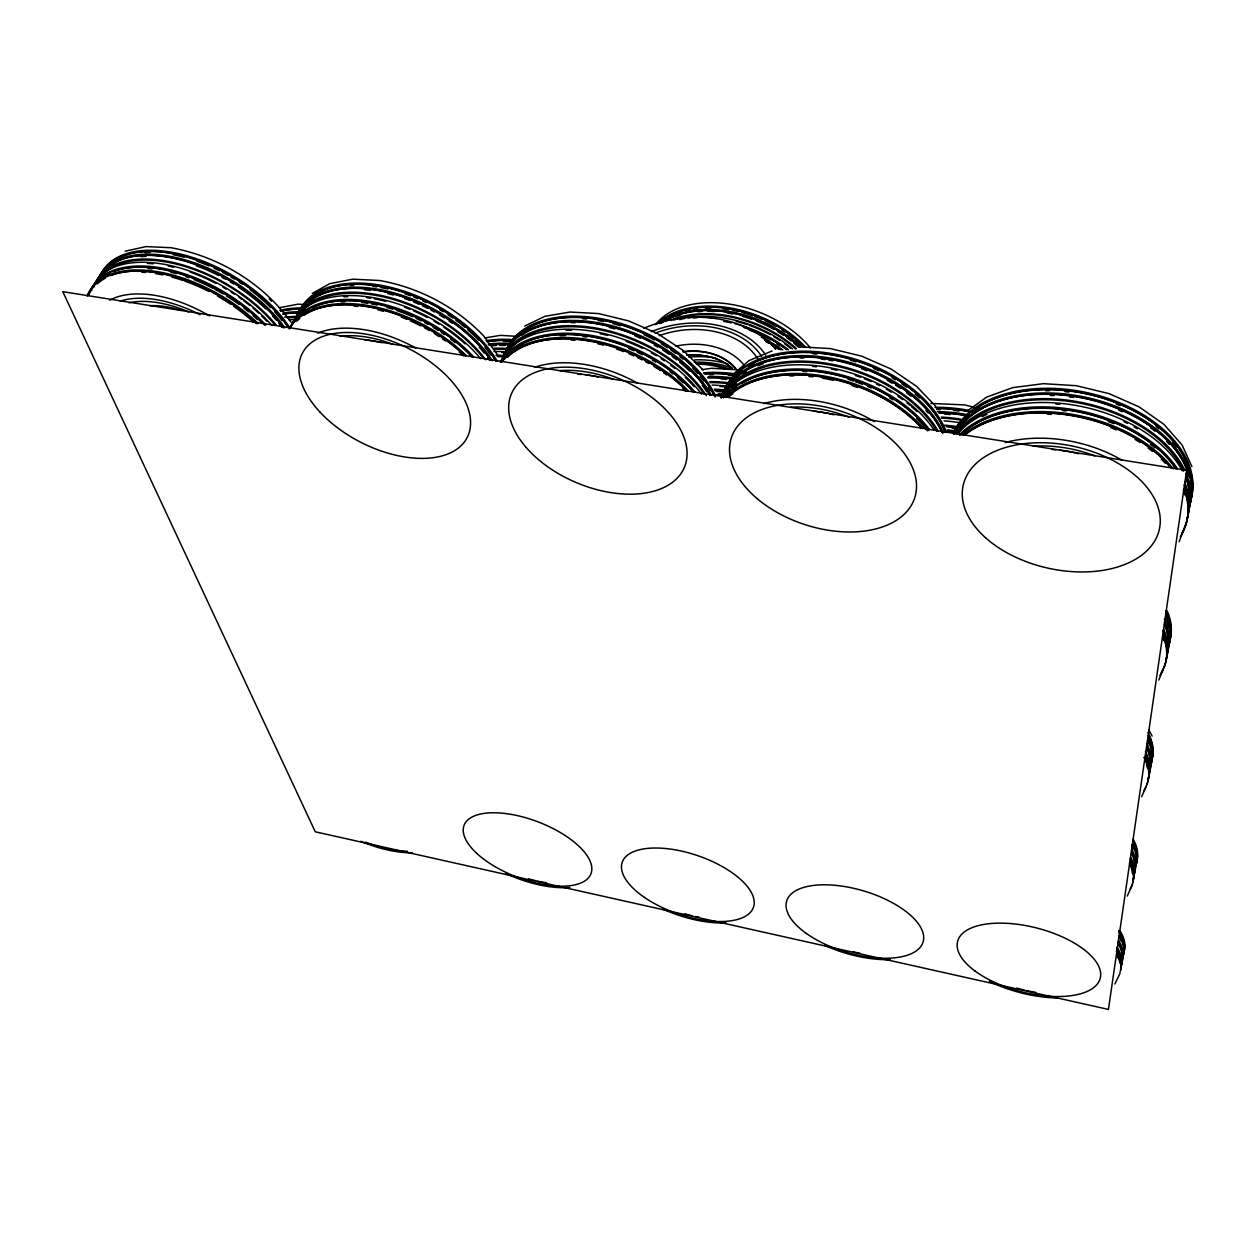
<?xml version="1.0" encoding="UTF-8"?>
<svg xmlns="http://www.w3.org/2000/svg" width="1256" height="1256" viewBox="0 0 1256 1256"><rect width="100%" height="100%" fill="white"/><g stroke="black" fill="none" stroke-linecap="round" stroke-linejoin="round"><path stroke-width="1.5" d="M1120.007 973.416L1114.857 984.029M1186.559 522.182L1179.101 541.744M1165.395 663.827L1158.801 680.093M1147.576 782.959L1141.704 796.697M1127.276 896.03L1132.394 884.538M732.593 374.79L749.016 360.629L772.126 350.942M966.759 411.34L986.761 397.069L1012.791 387.617L1043.375 383.677L1076.313 385.702L1108.985 393.599L1139.019 406.85L1163.919 424.34L1182.053 444.938L1191.897 466.588M312.336 293.386L329.7 283.668L352.795 279.162L379.657 280.512C418.939 287.514 455.692 306.809 483.372 335.603L498.899 356.594M524.647 326.073L544.884 316.324L570.051 312.038L598.641 313.576L628.55 320.892L657.296 333.421L682.777 350.189M125.145 251.2L146.136 246.584L171.287 247.746C218.607 256.554 262.881 283.008 291.109 322.258M279.067 307.751L298.049 304.172L305.616 304.596M485.083 337.911L500.343 335.368L515.321 336.247M701.994 369.656L711.65 368.259L739.627 370.002M930.932 403.427L964.561 404.919L973.934 407.227M799.868 346.829L830.53 348.587L861.773 356.186L891.163 369.076L916.425 386.236L935.689 406.285M682.887 350.283L703.266 370.018M1148.659 729.642L1152.113 736.016M697.096 364.146A65.767 48.827 -8.1 0 1 725.34 369.201M683.107 351.978A54.196 39.894 -8.1 0 1 735.671 368.95M659.274 335.65A76.914 56.489 -8.1 0 1 757.823 358.902M675.885 346.154A63.679 46.865 -8.1 0 1 743.819 364.868M694.442 362.262A76.145 56.677 -8.1 0 1 731.369 367.977M696.028 363.581A72.612 54.008 -8.1 0 1 729.422 369.123M655.098 333.217A81.514 59.848 -8.1 0 1 761.56 356.296M651.299 331.725A86.067 63.193 -8.1 0 1 765.72 355.213M643.857 328.287A100.778 74.167 -8.1 0 1 775.627 349.356M694.599 359.907A79.976 59.534 -8.1 0 1 727.993 364.052M688.869 357.175A83.838 62.392 -8.1 0 1 715.685 357.882M683.06 351.664A54.51 40.114 -8.1 0 1 735.922 368.73M687.111 355.338A54.087 39.862 -8.1 0 1 732.295 368.589M687.111 355.213A54.385 40.082 -8.1 0 1 732.546 368.542M657.124 323.985A93.525 60.037 20.9 0 1 805.928 347.567M671.316 320.06A93.792 59.911 20.9 0 1 796.414 348.571M661.111 323.357A93.682 59.958 20.9 0 1 799.004 346.64M659.479 322.399A93.556 60.021 20.9 0 1 804.28 347.206M659.965 323.546A93.651 59.99 20.9 0 1 800.747 346.939M665.649 320.877A92.489 59.236 20.9 0 1 683.076 313.466M684.865 312.995A92.489 59.236 20.9 0 1 704.302 310.389M708.086 310.326A92.489 59.236 20.9 0 1 799.884 347.331M675.179 316.92A92.52 59.22 20.9 0 1 680.752 315.005M697.849 311.771A92.52 59.22 20.9 0 1 701.869 311.472M707.395 311.331A92.52 59.22 20.9 0 1 714.57 311.551M727.412 312.995A92.52 59.22 20.9 0 1 732.939 314.016M742.265 316.292A92.52 59.22 20.9 0 1 751.433 319.181M756.834 321.222A92.52 59.22 20.9 0 1 774.167 329.527M777.417 331.427A92.52 59.22 20.9 0 1 783.728 335.493M786.774 337.629A92.52 59.22 20.9 0 1 791.139 340.957M793.886 343.218A92.52 59.22 20.9 0 1 798.157 347.033M663.812 319.699A92.363 59.299 20.9 0 1 667.03 317.517M668.553 316.606A92.363 59.299 20.9 0 1 719.201 307.359M723.173 307.751A92.363 59.299 20.9 0 1 803.746 346.546M655.632 324.598A92.803 59.723 20.9 0 1 729.108 304.062A92.803 59.723 20.9 0 1 810.434 347.959M666.622 318.506A92.395 59.283 20.9 0 1 671.363 315.868M674.786 314.283A92.395 59.283 20.9 0 1 680.25 312.226M685.839 310.609A92.395 59.283 20.9 0 1 689.497 309.792M693.312 309.117A92.395 59.283 20.9 0 1 697.221 308.584M705.26 308.003A92.395 59.283 20.9 0 1 710.959 307.956M722.781 308.74A92.395 59.283 20.9 0 1 728.747 309.588M732.421 310.232A92.395 59.283 20.9 0 1 737.994 311.425M741.715 312.367A92.395 59.283 20.9 0 1 752.736 315.758M754.542 316.418A92.395 59.283 20.9 0 1 761.701 319.275M765.234 320.861A92.395 59.283 20.9 0 1 775.439 326.089M781.876 329.983A92.395 59.283 20.9 0 1 785 332.055M788.03 334.19A92.395 59.283 20.9 0 1 793.776 338.649M795.142 339.779A92.395 59.283 20.9 0 1 803.385 347.567M723.692 321.426A94.012 59.817 20.9 0 1 731.212 322.886M735.011 323.781A94.012 59.817 20.9 0 1 788.501 349.827M744.227 327.267A92.85 59.063 20.9 0 1 786.303 349.184M673.875 320.107A92.63 59.173 20.9 0 1 795.598 348.995M693.422 317.972A92.724 59.126 20.9 0 1 697.425 317.611M708.557 317.407A92.724 59.126 20.9 0 1 715.841 317.846M736.189 321.348A92.724 59.126 20.9 0 1 747.304 324.629M749.125 325.257A92.724 59.126 20.9 0 1 770.258 334.693M773.539 336.545A92.724 59.126 20.9 0 1 779.945 340.533M784.545 343.72A92.724 59.126 20.9 0 1 790.322 348.179M679.575 319.621A93.902 59.864 20.9 0 1 684.63 318.427M688.147 317.784A93.902 59.864 20.9 0 1 792.473 348.87M749.298 330.171A92.881 59.048 20.9 0 1 770.321 339.889M776.789 343.783A92.881 59.048 20.9 0 1 779.929 345.855M744.039 327.502A94.043 59.786 20.9 0 1 786.68 349.718M761.324 337.22A94.137 59.754 20.9 0 1 782.786 349.937M764.37 339.622A92.96 59.001 20.9 0 1 780.573 349.372M765.689 341.538A93.007 58.985 20.9 0 1 769.033 343.359M772.299 345.259A93.007 58.985 20.9 0 1 778.657 349.325M764.464 339.984A94.169 59.738 20.9 0 1 780.887 349.859M288.927 319.793A107.388 60.068 27.6 0 1 296.212 319.652M287.279 317.894A105.928 59.393 27.6 0 1 296.699 317.438M284.562 317.156A107.247 60.147 27.6 0 1 296.133 316.465M282.631 314.126A107.105 60.225 27.6 0 1 298.159 312.854M284.044 313.953A105.724 59.503 27.7 0 1 297.546 312.713M283.275 313.011A107.058 60.257 27.7 0 1 298.787 311.724M280.999 311.08A106.948 60.319 27.7 0 1 302.162 309.023M280.622 311.331A105.583 59.597 27.7 0 1 301.503 308.866M279.79 310.405A106.901 60.335 27.7 0 1 300.938 307.893M497.219 356.469A108.817 63.883 24.2 0 1 502.887 356.704M498.255 356.264A107.419 63.114 24.3 0 1 501.96 356.39M495.932 355.26A108.77 63.915 24.3 0 1 503.436 355.511M494.079 351.523A108.628 63.993 24.3 0 1 505.226 351.727M501.882 352.528A107.278 63.193 24.3 0 1 505.619 352.701M494.44 349.278A107.137 63.271 24.3 0 1 507.173 349.404M493.875 348.289A108.487 64.072 24.3 0 1 508.696 348.556M489.542 344.992A108.33 64.15 24.3 0 1 508.554 344.662M492.179 345.777A106.996 63.35 24.3 0 1 496.23 345.526M499.762 345.416A106.996 63.35 24.3 0 1 505.226 345.463M488.772 345.007A106.948 63.381 24.3 0 1 509.512 344.458M488.097 344.034A108.283 64.182 24.3 0 1 511.019 343.61M487.469 341.506A108.173 64.244 24.3 0 1 512.354 340.8M503.452 341.428A106.838 63.444 24.3 0 1 508.963 341.554M486.794 341.601A106.791 63.459 24.3 0 1 511.38 340.486M486.088 340.643A108.126 64.26 24.3 0 1 510.988 339.497M938.766 412.894A114.312 71.058 15 0 1 965.33 415.579M939.425 412.627A112.836 70.195 15 0 1 965.644 415.281M937.29 411.607A114.265 71.09 15 0 1 965.707 414.307M936.348 408.545A114.139 71.152 15 0 1 968.486 411.591M937.055 408.294A112.663 70.289 15 0 1 966.885 410.947M934.904 407.305A114.076 71.168 15 0 1 968.847 410.32M946.93 431.169A115.034 70.697 15.1 0 1 954.591 432.127M947.417 430.871A113.558 69.849 15.1 0 1 953.1 431.546M947.307 429.866A114.987 70.728 15.1 0 1 954.968 430.839M946.286 426.6A114.861 70.791 15.1 0 1 955.863 427.747M952.111 428.202A113.433 69.912 15.1 0 1 955.879 428.72M946.804 426.302A113.37 69.944 15.1 0 1 956.256 427.433M944.763 425.14A114.798 70.823 15.1 0 1 956.24 426.459M944.057 420.901A114.626 70.901 15.1 0 1 959.317 422.628M941.56 418.107A113.056 70.1 15 0 1 960.353 420.022M941.325 417.102A114.484 70.98 15 0 1 960.353 419.033M944.622 414.119A112.899 70.179 15 0 1 950.258 414.527M936.678 409.55A112.71 70.258 15 0 1 940.336 409.582M953.398 410.382A112.71 70.258 15 0 1 959.035 411.042M717.961 394.965A111.313 67.479 20 0 1 721.808 395.342M716.815 394.557A109.884 66.678 20 0 1 722.498 395.091M718.432 393.725A111.266 67.51 20 0 1 722.279 394.101M715.763 390.49A111.14 67.573 20 0 1 723.409 391.134M716.077 391.48A109.759 66.741 20 0 1 721.729 391.919M714.68 390.145A109.712 66.756 20 0 1 724.1 390.883M714.334 389.156A111.093 67.604 20 0 1 725.811 390.129M712.121 385.09A110.936 67.683 20 0 1 727.303 386.173M719.939 386.424A109.555 66.851 20 0 1 725.591 386.942M710.19 382.625A109.413 66.913 20 0 1 728.81 383.724M709.766 381.636A110.795 67.761 20 0 1 728.621 382.735M707.678 377.805A110.638 67.84 20 0 1 732.028 379.061M720.881 378.951A109.256 67.008 20 0 1 726.518 379.391M708.62 377.569A109.209 67.023 20 0 1 730.756 378.574M708.149 376.58A110.575 67.871 20 0 1 730.584 377.585M705.197 373.88A110.465 67.934 20 0 1 733.614 374.9M709.75 374.665A109.084 67.086 20 0 1 713.314 374.586M728.103 375.23A109.084 67.086 20 0 1 731.871 375.638M704.192 373.801A109.037 67.118 20 0 1 732.342 374.414M703.643 372.828A110.418 67.965 20 0 1 734.069 373.676M407.462 851.254A66.882 28.323 22.8 0 1 365.418 842.101M412.329 852.714A70.619 29.924 22.8 0 1 360.77 841.269M726.141 922.909A73.225 32.483 18.9 0 1 662.964 909.108M699.058 917.178A65.453 29.029 18.9 0 1 695.541 916.488M692.025 915.702A65.453 29.029 18.9 0 1 684.913 913.818M890.363 959.663A75.219 33.629 16.7 0 1 824.548 945.297M860.266 953.335A67.227 30.066 16.7 0 1 852.95 951.703M1116.977 953.869A91.594 41.165 14.4 0 1 1120.666 969.868M1116.71 955.329A90.463 40.647 14.4 0 1 1118.044 958.297M1116.929 954.136A90.416 40.679 14.4 0 1 1118.264 957.103M1118.939 959.066A90.416 40.679 14.4 0 1 1119.787 962.912M1116.286 951.137A91.562 41.181 14.4 0 1 1120.007 972.191M1116.835 948.296A91.484 41.244 14.4 0 1 1120.54 969.365M1116.882 948.594A90.306 40.757 14.4 0 1 1119.033 953.084M1120.556 958.893A90.306 40.757 14.4 0 1 1120.697 962.63M1117.055 947.103A91.453 41.275 14.4 0 1 1121.655 964.671M1117.777 943.319A91.343 41.354 14.4 0 1 1121.482 964.435M1118.248 941.513A90.118 40.914 14.3 0 1 1121.859 957.386M1118.421 940.006A91.248 41.432 14.3 0 1 1121.388 962.865M1119.143 936.238A91.138 41.511 14.3 0 1 1122.801 957.417M1119.19 936.568A89.977 41.024 14.3 0 1 1121.325 941.058M1122.99 948.814A89.977 41.024 14.3 0 1 1122.785 952.472M1119.363 935.061A91.107 41.542 14.3 0 1 1123.021 956.256M1118.892 930.68A91.029 41.605 14.3 0 1 1122.848 955.157M1118.829 932.219A89.898 41.087 14.3 0 1 1121.859 938.248M1119.049 931.041A89.867 41.118 14.3 0 1 1122.079 937.07M1122.754 939.048A89.867 41.118 14.3 0 1 1123.586 942.926M1120.132 931.057A90.997 41.636 14.3 0 1 1123.775 952.284M1058.023 997.955A77.762 34.634 14.5 0 1 989.445 981.376M1035.745 992.35A69.504 30.96 14.5 0 1 1026.136 990.529M1024.237 990.089A69.504 30.96 14.5 0 1 1016.606 988.064M569.863 887.474A71.718 31.227 20.9 0 1 505.98 873.579M546.705 882.795A64.103 27.915 20.9 0 1 537.27 881.068M535.59 880.676A64.103 27.915 20.9 0 1 528.697 878.855M102.819 277.498A112.553 60.79 29.9 0 1 109.586 273.337M113.401 271.641A112.553 60.79 29.9 0 1 264.875 325.178M89.16 294.406A113.966 61.544 29.9 0 1 160.988 267.889A113.966 61.544 29.9 0 1 265.832 324.896M91.531 290.764A113.809 61.638 30 0 1 166.184 264.671A113.809 61.638 30 0 1 271.987 325.524M147.36 263.399A112.396 60.869 30 0 1 153.201 263.791M168.273 266.036A112.396 60.869 30 0 1 173.736 267.261M190.206 272.159A112.396 60.869 30 0 1 216.158 283.479M222.861 287.137A112.396 60.869 30 0 1 226.174 289.068M231.088 292.099A112.396 60.869 30 0 1 234.307 294.171M239.017 297.389A112.396 60.869 30 0 1 242.078 299.572M243.68 300.749A112.396 60.869 30 0 1 249.96 305.632M253.006 308.144A112.396 60.869 30 0 1 258.846 313.309M261.609 315.931A112.396 60.869 30 0 1 267.026 321.395M100.637 277.058A112.255 60.947 30 0 1 180.786 265.299A112.255 60.947 30 0 1 275.331 325.382M93.588 287.577A113.668 61.717 30 0 1 170.157 261.798A113.668 61.717 30 0 1 276.367 325.194M95.943 283.935A113.495 61.811 30 0 1 176.342 258.924A113.495 61.811 30 0 1 283.149 327.408M140.735 256.616A112.098 61.042 30 0 1 146.104 256.381M196.219 265.785A112.098 61.042 30 0 1 218.685 275.582M222.045 277.341A112.098 61.042 30 0 1 225.374 279.162M230.35 282.035A112.098 61.042 30 0 1 233.632 284.029M238.467 287.137A112.098 61.042 30 0 1 265.66 308.866M272.379 315.79A112.098 61.042 30 0 1 276.241 320.154M278.659 323.106A112.098 61.042 30 0 1 282.05 327.533M106.132 269.522A112.035 61.073 30.1 0 1 191.65 262.787A112.035 61.073 30.1 0 1 283.778 327.832M96.665 282.804A113.448 61.842 30.1 0 1 178.022 257.998A113.448 61.842 30.1 0 1 284.877 327.738M98.423 280.088A113.323 61.905 30.1 0 1 181.665 255.69A113.323 61.905 30.1 0 1 288.488 327.894M144.974 252.597A111.925 61.136 30.1 0 1 150.437 252.456M173.281 254.764A111.925 61.136 30.1 0 1 184.177 257.26M196.909 261.217A111.925 61.136 30.1 0 1 209.061 265.958M214.258 268.282A111.925 61.136 30.1 0 1 219.376 270.762M222.752 272.489A111.925 61.136 30.1 0 1 227.744 275.19M231.057 277.089A111.925 61.136 30.1 0 1 234.354 279.067M239.205 282.113A111.925 61.136 30.1 0 1 242.377 284.217M250.117 289.728A111.925 61.136 30.1 0 1 270.589 307.532M274.656 311.802A111.925 61.136 30.1 0 1 282.066 320.594M115.254 260.243A111.878 61.167 30.1 0 1 288.017 326.78M99.161 278.958A113.276 61.937 30.1 0 1 182.387 254.528A113.276 61.937 30.1 0 1 289.147 326.733M87.119 296.024A114.202 61.418 29.9 0 1 256.208 323.483M141.755 272.269A112.773 60.665 29.9 0 1 145.649 272.489M155.618 273.651A112.773 60.665 29.9 0 1 162.731 274.938M171.899 277.105A112.773 60.665 29.9 0 1 183.015 280.496M184.742 281.093A112.773 60.665 29.9 0 1 209.108 291.565M217.508 296.102A112.773 60.665 29.9 0 1 230.617 304.203M233.757 306.354A112.773 60.665 29.9 0 1 253.665 322.29M97.387 283.825A112.726 60.696 29.9 0 1 105.253 278.204M110.873 275.582A112.726 60.696 29.9 0 1 257.135 323.718M87.857 294.877A114.139 61.45 29.9 0 1 258.202 323.53M88.422 295.553A114.029 61.528 29.9 0 1 158.366 268.737A114.029 61.528 29.9 0 1 262.363 323.185M148.145 268.517A112.6 60.759 29.9 0 1 152.102 268.878M170.69 272.175A112.6 60.759 29.9 0 1 176.217 273.62M185.464 276.493A112.6 60.759 29.9 0 1 188.934 277.717M194.162 279.696A112.6 60.759 29.9 0 1 213.19 288.425M214.886 289.304A112.6 60.759 29.9 0 1 223.238 294.03M226.535 296.024A112.6 60.759 29.9 0 1 239.174 304.517M243.962 308.113A112.6 60.759 29.9 0 1 248.609 311.833M253.1 315.664A112.6 60.759 29.9 0 1 257.386 319.574M269.129 298.787A106.823 58.671 30.2 0 1 271.657 301.299M109.837 300.215A97.01 51.763 29.8 0 1 209.595 315.9M129.038 302.774A86.695 46.252 29.8 0 1 188.761 311.943M120.168 301.173A91.876 49 29.8 0 1 199.987 314.707M149.794 305.71A71.812 38.496 29.8 0 1 180.942 310.358M1129.709 862.825A98.094 47.445 14.1 0 1 1130.196 888.981M1129.505 863.076A96.822 46.896 14.1 0 1 1132.41 873.642M1129.945 861.585A98.047 47.477 14.1 0 1 1132.645 882.78M1130.51 858.617A97.952 47.54 14.1 0 1 1133.21 879.828M1130.306 858.868A96.696 46.974 14 0 1 1131.546 861.867M1133.21 869.45A96.696 46.974 14 0 1 1133.226 873.108M1130.761 857.377A97.921 47.571 14 0 1 1132.833 880.315M1131.515 853.421A97.795 47.665 14 0 1 1134.184 874.694M1131.735 851.474A96.477 47.147 14 0 1 1134.435 867.519M1132.174 849.982A97.685 47.744 14 0 1 1134.231 872.983M1132.111 844.503A97.56 47.822 14 0 1 1136.382 863.861M1131.75 846.026A96.351 47.226 14 0 1 1133.148 849.072M1131.986 844.801A96.32 47.257 14 0 1 1133.383 847.847M1135.597 856.953A96.32 47.257 14 0 1 1135.597 860.627M1133.179 844.817A97.528 47.854 14 0 1 1135.801 866.153M1132.912 840.327A97.434 47.916 14 0 1 1136.366 863.233M1132.802 840.641A96.178 47.351 13.9 0 1 1135.832 849.025M1133.148 839.102A97.403 47.948 13.9 0 1 1136.586 862.024M1146.461 785.785A105.63 55.264 13.7 0 1 1143.823 790.715M1144.326 757.242A105.63 55.264 13.7 0 1 1147.67 782.331M1144.059 757.541A104.279 54.605 13.7 0 1 1145.896 762.204M1146.477 764.119A104.279 54.605 13.7 0 1 1147.293 767.966M1145.346 757.541A105.583 55.28 13.7 0 1 1146.697 784.513M1145.943 754.448A105.488 55.358 13.7 0 1 1147.953 779.709M1145.598 754.715A104.122 54.699 13.6 0 1 1146.759 757.823M1148.141 763.585A104.122 54.699 13.6 0 1 1148.502 767.369M1145.425 751.559A105.441 55.39 13.6 0 1 1148.204 778.437M1146.995 749.031A105.3 55.468 13.6 0 1 1149.538 772.597M1147.105 747.006A103.871 54.856 13.6 0 1 1149.68 765.187M1146.932 743.835A105.174 55.547 13.6 0 1 1150.213 769.017M1147.733 739.737A105.033 55.641 13.6 0 1 1150.449 766.71M1148.141 741.637A103.683 54.981 13.6 0 1 1149.287 744.745M1150.653 750.523A103.683 54.981 13.6 0 1 1151.03 756.206M1147.984 738.45A104.986 55.672 13.6 0 1 1150.684 765.454M1148.581 735.388A104.876 55.735 13.5 0 1 1152.6 757.054M1148.314 735.718A103.542 55.076 13.5 0 1 1150.119 740.412M1151.862 751.889A103.542 55.076 13.5 0 1 1151.532 755.531M1147.984 732.515A104.829 55.766 13.5 0 1 1152.066 759.378M1162.852 670.421A114.453 65.155 13.2 0 1 1159.9 675.477M1163.119 636.635A114.453 65.155 13.2 0 1 1164.375 666.858M1162.616 636.965A112.977 64.37 13.2 0 1 1163.715 640.246M1163.386 635.285A114.406 65.186 13.2 0 1 1161.219 672.51M1163.292 630.371A114.28 65.249 13.2 0 1 1165.882 660.499M1162.868 630.732A112.804 64.48 13.2 0 1 1164.61 635.677M1165.505 639.273A112.804 64.48 13.2 0 1 1166.29 644.642M1163.558 629.02A114.218 65.281 13.2 0 1 1165.521 660.986M1164.406 624.734A114.061 65.375 13.1 0 1 1166.965 654.894M1164.453 622.693A112.491 64.637 13.1 0 1 1167.954 640.168M1164.343 619.287A113.919 65.453 13.1 0 1 1168.206 649.321M1165.976 616.712A113.747 65.547 13.1 0 1 1169.038 645.082M1165.552 617.104A112.286 64.763 13.1 0 1 1167.279 622.05M1167.766 623.855A112.286 64.763 13.1 0 1 1168.504 627.451M1166.243 615.377A113.699 65.579 13.1 0 1 1168.143 647.452M1166.086 610.495A113.574 65.642 13 0 1 1169.367 642.444M1165.741 610.918A112.114 64.857 13 0 1 1168.159 617.528M1169.634 624.75A112.114 64.857 13 0 1 1169.901 628.314M1167.122 610.856A113.527 65.673 13 0 1 1169.634 641.125M963.682 435.283A124.894 77.982 12.6 0 1 1170.561 467.279M1184.063 489.746A124.894 77.982 12.6 0 1 1180.247 536.94M965.315 434.702A123.292 77.024 12.6 0 1 1170.655 467.734M1183.403 490.091A123.292 77.024 12.6 0 1 1184.926 495.021M962.661 435.078A124.831 77.998 12.6 0 1 1173.23 468.865M1184.33 488.349A124.831 77.998 12.6 0 1 1181.519 533.926M959.663 435.408A124.689 78.076 12.6 0 1 1069.877 410.476A124.689 78.076 12.6 0 1 1176.118 468.504M1185.005 484.989A124.689 78.076 12.6 0 1 1187.281 518.398M961.342 434.78A123.072 77.118 12.6 0 1 1071.29 410.335A123.072 77.118 12.6 0 1 1175.977 468.896M1184.204 484.926A123.072 77.118 12.6 0 1 1185.868 490.28M960.039 434.058A124.627 78.092 12.6 0 1 1071.399 409.268A124.627 78.092 12.6 0 1 1177.437 468.614M1184.612 481.911A124.627 78.092 12.6 0 1 1187.03 518.822M1182.304 470.733A124.422 78.186 12.5 0 0 1073.189 404.966A124.422 78.186 12.5 0 0 957.15 434.246A122.711 77.291 12.5 0 1 1074.273 402.203A122.711 77.291 12.5 0 1 1183.654 471.173M1186.166 479.117A124.422 78.186 12.5 0 1 1188.427 512.574M1185.868 476.574A122.711 77.291 12.5 0 1 1189.275 493.53M955.785 433.65A124.25 78.265 12.5 0 1 1073.754 401.041A124.25 78.265 12.5 0 1 1184.785 470.184M1186.276 473.543A124.25 78.265 12.5 0 1 1189.636 506.875M953.853 434.293A124.061 78.359 12.5 0 1 1101.151 402.705A124.061 78.359 12.5 0 1 1189.511 506.105M1050.22 395.436A122.523 77.37 12.5 0 1 1054.082 395.577M1069.641 396.975A122.523 77.37 12.5 0 1 1073.503 397.524M1118.813 410.241A122.523 77.37 12.5 0 1 1122.362 411.78M1150.606 427.904A122.523 77.37 12.5 0 1 1155.096 431.279M1166.541 441.453A122.523 77.37 12.5 0 1 1169.273 444.31M1189.259 481.362A122.523 77.37 12.5 0 1 1189.84 485.24M959.961 427.103A122.46 77.401 12.4 0 1 983.118 408.106M984.845 407.195A122.46 77.401 12.4 0 1 1106.505 404.087A122.46 77.401 12.4 0 1 1188.678 476.103M954.23 432.975A123.999 78.374 12.4 0 1 1101.481 401.339A123.999 78.374 12.4 0 1 1189.777 504.724M953.383 433.163A123.857 78.437 12.4 0 1 1098.011 396.802A123.857 78.437 12.4 0 1 1190.955 499.621M954.419 434.026A122.256 77.495 12.4 0 1 956.946 429.018M961.248 422.581A122.256 77.495 12.4 0 1 969.082 414.213M971.814 411.89A122.256 77.495 12.4 0 1 1096.865 396.127A122.256 77.495 12.4 0 1 1189.605 471.424M952.99 433.54A123.794 78.469 12.4 0 1 1098.372 395.436A123.794 78.469 12.4 0 1 1190.704 500.061M1047.363 414.182A123.339 77.008 12.6 0 1 1051.256 414.386M1110.838 427.668A123.339 77.008 12.6 0 1 1116.27 429.913M1135.11 439.459A123.339 77.008 12.6 0 1 1140.118 442.536M1148.047 447.984A123.339 77.008 12.6 0 1 1152.49 451.406M1161.156 459.021A123.339 77.008 12.6 0 1 1165.332 463.291M975.849 409.911A122.303 77.464 12.4 0 1 979.005 407.823M1045.714 390.757A122.303 77.464 12.4 0 1 1049.498 390.757M1064.978 391.652A122.303 77.464 12.4 0 1 1068.872 392.076M1116.286 404.087A122.303 77.464 12.4 0 1 1119.881 405.562M1156.101 426.585A122.303 77.464 12.4 0 1 1158.958 428.893M1172.837 442.505A122.303 77.464 12.4 0 1 1176.385 446.932M1005.098 442.552A106.148 65.752 12.7 0 1 1122.095 460.261M1062.231 410.524A123.135 77.103 12.6 0 1 1066.14 411.01M1108.279 421.514A123.135 77.103 12.6 0 1 1113.758 423.649M1150.575 444.341A123.135 77.103 12.6 0 1 1154.923 447.795M982.208 416.631A122.884 77.213 12.5 0 1 986.902 414.386M1055.872 404.024A122.884 77.213 12.5 0 1 1059.781 404.338M1123.979 421.718A122.884 77.213 12.5 0 1 1127.417 423.382M1134.042 426.899A122.884 77.213 12.5 0 1 1137.449 428.845M1033.358 446.178A94.859 58.749 12.7 0 1 1094.918 455.865M1052.308 449.554A78.547 48.874 12.7 0 1 1056.092 449.789M1059.891 450.166A78.547 48.874 12.7 0 1 1078.747 453.761M722.436 396.927A119.43 74.795 18.2 0 1 824.423 366.815A119.43 74.795 18.2 0 1 933.946 429.756M723.833 396.142A117.797 73.947 18.2 0 1 827.406 364.444A117.797 73.947 18.2 0 1 936.756 431.153M721.965 396.488A119.273 74.873 18.2 0 1 826.542 363.251A119.273 74.873 18.2 0 1 938.138 430.981M721.227 397.304A119.084 74.968 18.2 0 1 828.646 359.153A119.084 74.968 18.2 0 1 942.848 433.383M730.364 384.179A117.546 74.057 18.2 0 1 767.4 361.367M769.316 360.817A117.546 74.057 18.2 0 1 941.812 432.158M721.085 397.697A119.037 74.999 18.2 0 1 827.735 357.615A119.037 74.999 18.2 0 1 943.225 432.064M721.18 398.026A118.896 75.062 18.2 0 1 828.473 354.428A118.896 75.062 18.2 0 1 945.58 432.205M735.749 375.654A117.358 74.151 18.2 0 1 741.59 370.473M748.293 365.873A117.358 74.151 18.2 0 1 860.015 361.759A117.358 74.151 18.2 0 1 945.171 432.551M721.666 396.77A118.833 75.093 18.2 0 1 830.106 353.297A118.833 75.093 18.2 0 1 946.6 432.519M726.627 397.147A119.87 74.575 18.2 0 1 921.684 428.155M728.825 396.19A118.331 73.68 18.2 0 1 922.061 428.563M725.858 397.1A119.822 74.606 18.2 0 1 923.301 428.186M723.597 397.869A119.681 74.669 18.2 0 1 823.057 372.451A119.681 74.669 18.2 0 1 928.796 430.51M802.867 371.493A118.19 73.743 18.2 0 1 806.713 371.682M848.051 379.281A118.19 73.743 18.2 0 1 853.468 381.023M855.258 381.651A118.19 73.743 18.2 0 1 862.385 384.305M867.676 386.487A118.19 73.743 18.2 0 1 871.146 388.026M889.64 397.791A118.19 73.743 18.2 0 1 892.938 399.848M916.707 418.609A118.19 73.743 18.2 0 1 927.493 430.808M725.387 397.273A118.127 73.774 18.2 0 1 729.124 393.112M733.425 389.203A118.127 73.774 18.2 0 1 736.581 386.769M741.699 383.41A118.127 73.774 18.2 0 1 927.901 429.458M724.1 396.566A119.618 74.701 18.2 0 1 823.512 371.132A119.618 74.701 18.2 0 1 929.189 429.16M732.06 387.649A117.954 73.868 18.2 0 1 736.534 383.834M812.538 366.438A117.954 73.868 18.2 0 1 816.416 366.799M831.503 369.107A117.954 73.868 18.2 0 1 837.045 370.284M855.336 375.45A117.954 73.868 18.2 0 1 860.674 377.349M864.222 378.715A117.954 73.868 18.2 0 1 871.24 381.651M876.405 384.038A117.954 73.868 18.2 0 1 879.765 385.702M886.375 389.234A117.954 73.868 18.2 0 1 891.415 392.186M897.93 396.362A117.954 73.868 18.2 0 1 902.609 399.644M907.067 403.019A117.954 73.868 18.2 0 1 909.909 405.327M911.385 406.567A117.954 73.868 18.2 0 1 917.053 411.685M733.614 381.274A117.609 74.025 18.2 0 1 736.409 378.621M742.72 373.723A117.609 74.025 18.2 0 1 746.174 371.509M757.666 365.826A117.609 74.025 18.2 0 1 763.146 363.832M800.088 358.023A117.609 74.025 18.2 0 1 803.824 358.007M821.11 359.137A117.609 74.025 18.2 0 1 824.972 359.64M828.725 360.205A117.609 74.025 18.2 0 1 832.383 360.849M861.538 368.762A117.609 74.025 18.2 0 1 866.844 370.771M887.223 380.333A117.609 74.025 18.2 0 1 892.278 383.221M895.591 385.231A117.609 74.025 18.2 0 1 900.442 388.387M906.612 392.783A117.609 74.025 18.2 0 1 910.977 396.19M925.939 410.382A117.609 74.025 18.2 0 1 928.294 413.098M749.33 366.25A117.42 74.12 18.2 0 1 754.134 363.722M813.009 353.847A117.42 74.12 18.2 0 1 816.855 354.114M850.453 360.252A117.42 74.12 18.2 0 1 855.901 361.869M873.579 368.463A117.42 74.12 18.2 0 1 878.745 370.787M892.043 377.742A117.42 74.12 18.2 0 1 895.371 379.72M901.855 383.896A117.42 74.12 18.2 0 1 906.502 387.162M915.232 394.086A117.42 74.12 18.2 0 1 919.502 397.901M763.695 403.663A101.862 62.878 18.2 0 1 874.474 421.608M790.699 407.258A91.029 56.175 18.2 0 1 848.978 417.18M729.767 396.174A118.378 73.649 18.2 0 1 732.813 393.678M790.024 375.968A118.378 73.649 18.2 0 1 793.714 375.874M809.005 376.47A118.378 73.649 18.2 0 1 812.899 376.863M822.507 378.182A118.378 73.649 18.2 0 1 833.607 380.364M851.961 385.561A118.378 73.649 18.2 0 1 857.33 387.476M813.464 411.152A75.391 46.739 18.2 0 1 833.796 414.81M500.375 362.121A116.337 70.666 23.2 0 1 591.764 331.144A116.337 70.666 23.2 0 1 701.617 394.274M505.917 354.428A114.736 69.865 23.2 0 1 600.038 329.826A114.736 69.865 23.2 0 1 704.051 394.149M502.808 357.002A116.18 70.76 23.2 0 1 598.201 328.46A116.18 70.76 23.2 0 1 706.39 395.609M503.86 354.757A116.007 70.838 23.2 0 1 600.808 324.582A116.007 70.838 23.2 0 1 709.985 394.839M571.307 322.729A114.563 69.959 23.2 0 1 575.044 322.761M609.129 327.424A114.563 69.959 23.2 0 1 614.734 328.899M634.971 335.87A114.563 69.959 23.2 0 1 640.403 338.209M654.36 345.18A114.563 69.959 23.2 0 1 657.72 347.08M662.681 350.079A114.563 69.959 23.2 0 1 669.103 354.286M672.196 356.469A114.563 69.959 23.2 0 1 676.67 359.813M679.637 362.168A114.563 69.959 23.2 0 1 689.685 371.117M702.198 385.247A114.563 69.959 23.2 0 1 706.704 391.699M521.648 335.305A114.516 69.991 23.2 0 1 621.312 329.449A114.516 69.991 23.2 0 1 710.127 395.31M503.703 355.26A115.96 70.87 23.2 0 1 601.059 323.263A115.96 70.87 23.2 0 1 711.43 395.216M505.085 352.324A115.835 70.948 23.3 0 1 605.753 320.939A115.835 70.948 23.3 0 1 715.151 397.069M582.643 318.757A114.39 70.053 23.3 0 1 586.489 319.04M597.997 320.484A114.39 70.053 23.3 0 1 603.524 321.489M612.85 323.608A114.39 70.053 23.3 0 1 620.307 325.712M644.014 334.724A114.39 70.053 23.3 0 1 654.455 339.952M661.158 343.752A114.39 70.053 23.3 0 1 667.69 347.834M670.861 349.969A114.39 70.053 23.3 0 1 675.461 353.25M679.857 356.626A114.39 70.053 23.3 0 1 682.871 359.09M692.747 368.134A114.39 70.053 23.3 0 1 697.787 373.487M700.11 376.188A114.39 70.053 23.3 0 1 703.878 380.929M708.384 387.398A114.39 70.053 23.3 0 1 710.378 390.647M523.611 331.129A114.327 70.085 23.3 0 1 626.477 326.262A114.327 70.085 23.3 0 1 714.303 395.844M506.388 349.372A115.772 70.964 23.3 0 1 607.763 319.997A115.772 70.964 23.3 0 1 715.637 395.813M501.835 361.995A116.761 70.446 23.2 0 1 686.53 390.789M571.135 340.046A115.301 69.567 23.2 0 1 574.981 340.298M597.84 343.783A115.301 69.567 23.2 0 1 603.492 345.149M616.57 349.058A115.301 69.567 23.2 0 1 623.51 351.57M628.691 353.643A115.301 69.567 23.2 0 1 633.84 355.872M637.216 357.442A115.301 69.567 23.2 0 1 642.209 359.907M645.443 361.602A115.301 69.567 23.2 0 1 648.85 363.486M653.889 366.422A115.301 69.567 23.2 0 1 660.42 370.583M663.576 372.749A115.301 69.567 23.2 0 1 666.653 374.963M682.777 388.512A115.301 69.567 23.2 0 1 685.446 391.181M507.597 357.238A115.254 69.598 23.2 0 1 512.118 353.376M513.751 352.182A115.254 69.598 23.2 0 1 687.236 391.228M501.254 362.262A116.698 70.477 23.2 0 1 688.351 390.851M500.547 362.387A116.573 70.556 23.2 0 1 588.216 336.278A116.573 70.556 23.2 0 1 693.281 391.856M560.066 335.697A115.128 69.677 23.2 0 1 565.53 335.556M582.737 336.561A115.128 69.677 23.2 0 1 586.646 337.063M628.816 348.587A115.128 69.677 23.2 0 1 633.966 350.754M637.373 352.292A115.128 69.677 23.2 0 1 642.381 354.71M652.335 360.079A115.128 69.677 23.2 0 1 655.679 362.058M669.919 371.713A115.128 69.677 23.2 0 1 672.855 373.958M677.392 377.679A115.128 69.677 23.2 0 1 683.138 382.829M515.729 347.943A115.065 69.708 23.2 0 1 693.799 392.249M501.128 361.147A116.51 70.587 23.2 0 1 589.755 335.164A116.51 70.587 23.2 0 1 694.961 391.951M566.079 330.281A114.893 69.787 23.2 0 1 571.653 330.297M600.195 333.719A114.893 69.787 23.2 0 1 607.7 335.478M626.242 341.334A114.893 69.787 23.2 0 1 642.554 348.336M651.189 352.81A114.893 69.787 23.2 0 1 656.229 355.699M661.174 358.745A114.893 69.787 23.2 0 1 664.393 360.849M670.61 365.213A114.893 69.787 23.2 0 1 675.022 368.589M685.274 377.444A114.893 69.787 23.2 0 1 694.254 386.801M534.444 367.396A99.208 59.393 23.1 0 1 637.765 383.268M559.815 370.661A88.658 53.066 23.1 0 1 613.572 379.359M577.98 374.272A73.429 44.148 23.2 0 1 581.559 374.445M585.217 374.743A73.429 44.148 23.2 0 1 598.186 376.926M292.256 323.812A114.61 66.175 27.1 0 1 375.057 297.986A114.61 66.175 27.1 0 1 480.608 358.714M299.242 314.518A113.04 65.422 27.1 0 1 385.215 297.342A113.04 65.422 27.1 0 1 483.497 358.478M292.821 323.75A114.469 66.254 27.1 0 1 377.145 294.642A114.469 66.254 27.1 0 1 485.774 359.797M294.94 319.966A114.296 66.348 27.2 0 1 382.232 291.361A114.296 66.348 27.2 0 1 490.845 360.409M364.727 289.822A112.883 65.516 27.2 0 1 370.583 290.419M387.664 293.559A112.883 65.516 27.2 0 1 393.411 295.05M404.715 298.598A112.883 65.516 27.2 0 1 410.053 300.577M413.616 301.99A112.883 65.516 27.2 0 1 418.939 304.266M422.471 305.867A112.883 65.516 27.2 0 1 427.668 308.411M431.059 310.169A112.883 65.516 27.2 0 1 434.419 311.99M439.427 314.879A112.883 65.516 27.2 0 1 444.326 317.909M449.114 321.065A112.883 65.516 27.2 0 1 452.223 323.232M479.29 347.237A112.883 65.516 27.2 0 1 484.219 353.093M487.595 357.552A112.883 65.516 27.2 0 1 489.667 360.535M308.788 302.272A112.836 65.547 27.2 0 1 399.675 295.505A112.836 65.547 27.2 0 1 490.248 359.326M295.6 318.789A114.249 66.38 27.2 0 1 383.881 290.371A114.249 66.38 27.2 0 1 492.415 360.708M297.17 315.978A114.123 66.442 27.2 0 1 387.429 287.922A114.123 66.442 27.2 0 1 495.68 360.786M350.189 285.52A112.71 65.61 27.2 0 1 353.768 285.363M372.781 286.321A112.71 65.61 27.2 0 1 376.706 286.87M380.395 287.483A112.71 65.61 27.2 0 1 387.931 289.006M405.076 293.873A112.71 65.61 27.2 0 1 410.414 295.772M413.962 297.154A112.71 65.61 27.2 0 1 417.526 298.614M422.832 300.938A112.71 65.61 27.2 0 1 426.318 302.57M439.851 309.761A112.71 65.61 27.2 0 1 443.148 311.739M448.015 314.816A112.71 65.61 27.2 0 1 452.741 318.004M455.802 320.186A112.71 65.61 27.2 0 1 464.908 327.298M467.876 329.826A112.71 65.61 27.2 0 1 478.772 340.329M485.02 347.472A112.71 65.61 27.2 0 1 490.625 354.914M308.097 301A112.648 65.642 27.2 0 1 348.807 284.468M350.848 284.327A112.648 65.642 27.2 0 1 495.916 361.116M299.116 311.551A114.076 66.474 27.2 0 1 391.825 287.608A114.076 66.474 27.2 0 1 497.125 361.069M289.963 327.753A115.018 65.956 27.1 0 1 464.343 355.479M353.909 306.15A113.59 65.139 27.1 0 1 357.803 306.48M378.072 309.902A113.59 65.139 27.1 0 1 383.488 311.284M401.433 317.187A113.59 65.139 27.1 0 1 406.818 319.354M410.398 320.892A113.59 65.139 27.1 0 1 420.886 325.932M424.293 327.722A113.59 65.139 27.1 0 1 429.348 330.564M434.325 333.546A113.59 65.139 27.1 0 1 439.192 336.671M442.363 338.822A113.59 65.139 27.1 0 1 445.456 341.004M459.131 351.963A113.59 65.139 27.1 0 1 463.385 355.872M296.809 321.191A113.542 65.155 27.1 0 1 299.744 318.474M303.795 315.429A113.542 65.155 27.1 0 1 465.348 355.95M289.43 328.57A114.971 65.987 27.1 0 1 466.321 355.574M289.461 328.805A114.83 66.05 27.1 0 1 367.396 302.256A114.83 66.05 27.1 0 1 471.738 356.657M341.271 301.895A113.417 65.233 27.1 0 1 344.851 301.738M361.995 302.539A113.417 65.233 27.1 0 1 367.898 303.324M371.619 303.952A113.417 65.233 27.1 0 1 377.287 305.067M386.879 307.453A113.417 65.233 27.1 0 1 392.641 309.164M396.456 310.42A113.417 65.233 27.1 0 1 412.533 316.716M416.081 318.333A113.417 65.233 27.1 0 1 421.31 320.877M424.716 322.635A113.417 65.233 27.1 0 1 428.108 324.472M433.132 327.361A113.417 65.233 27.1 0 1 438.061 330.391M441.296 332.495A113.417 65.233 27.1 0 1 444.451 334.63M450.543 339.041A113.417 65.233 27.1 0 1 455.206 342.684M302.021 314.408A113.354 65.265 27.1 0 1 309.07 309.494M312.273 307.799A113.354 65.265 27.1 0 1 472.554 357.081M290.12 327.612A114.783 66.081 27.1 0 1 368.966 301.189A114.783 66.081 27.1 0 1 473.59 356.767M344.034 296.809A113.197 65.343 27.1 0 1 347.614 296.667M366.689 297.672A113.197 65.343 27.1 0 1 370.63 298.221M374.335 298.834A113.197 65.343 27.1 0 1 385.733 301.314M404.479 307.186A113.197 65.343 27.1 0 1 409.849 309.29M413.412 310.797A113.197 65.343 27.1 0 1 427.338 317.485M434.058 321.222A113.197 65.343 27.1 0 1 439.019 324.205M443.87 327.329A113.197 65.343 27.1 0 1 465.144 343.893M317.737 333.138A97.717 55.578 27 0 1 415.736 347.99M340.172 336.247A87.323 49.675 27 0 1 393.269 344.442M365.119 339.952A72.33 41.338 27 0 1 381.698 342.668M1186.622 470.294L1108.436 1009.416L315.272 831.786L62.8 291.675L1186.622 470.294M644.469 897.428A69.347 30.741 18.9 0 0 753.035 908.355A69.347 30.741 18.9 0 0 666.072 848.569A69.347 30.741 18.9 0 0 644.469 897.428M806.446 933.522A71.231 31.84 16.7 0 0 921.433 945.627A71.231 31.84 16.7 0 0 836.684 885.464A71.231 31.84 16.7 0 0 806.446 933.522M975.096 971.092A73.649 32.782 14.5 0 0 1096.959 984.468A73.649 32.782 14.5 0 0 1014.707 923.961A73.649 32.782 14.5 0 0 975.096 971.092M476.84 853.436A67.934 29.563 20.9 0 0 587.149 879.169A67.934 29.563 20.9 0 0 518.54 815.882A67.934 29.563 20.9 0 0 476.84 853.436M985.536 537.725A100.527 62.251 12.7 0 0 1154.358 541.556A100.527 62.251 12.7 0 0 1043.862 442.756A100.527 62.251 12.7 0 0 985.536 537.725M757.399 498.836A96.477 59.519 18.2 0 0 913.489 501.113A96.477 59.519 18.2 0 0 798.094 403.867A96.477 59.519 18.2 0 0 757.399 498.836M525.51 446.696A93.949 56.206 23.1 0 0 679.182 475.93A93.949 56.206 23.1 0 0 588.86 369.452A93.949 56.206 23.1 0 0 525.51 446.696M319.887 411.984A92.552 52.611 27 0 0 465.913 439.741A92.552 52.611 27 0 0 368.479 334.583A92.552 52.611 27 0 0 319.887 411.984"/></g></svg>
